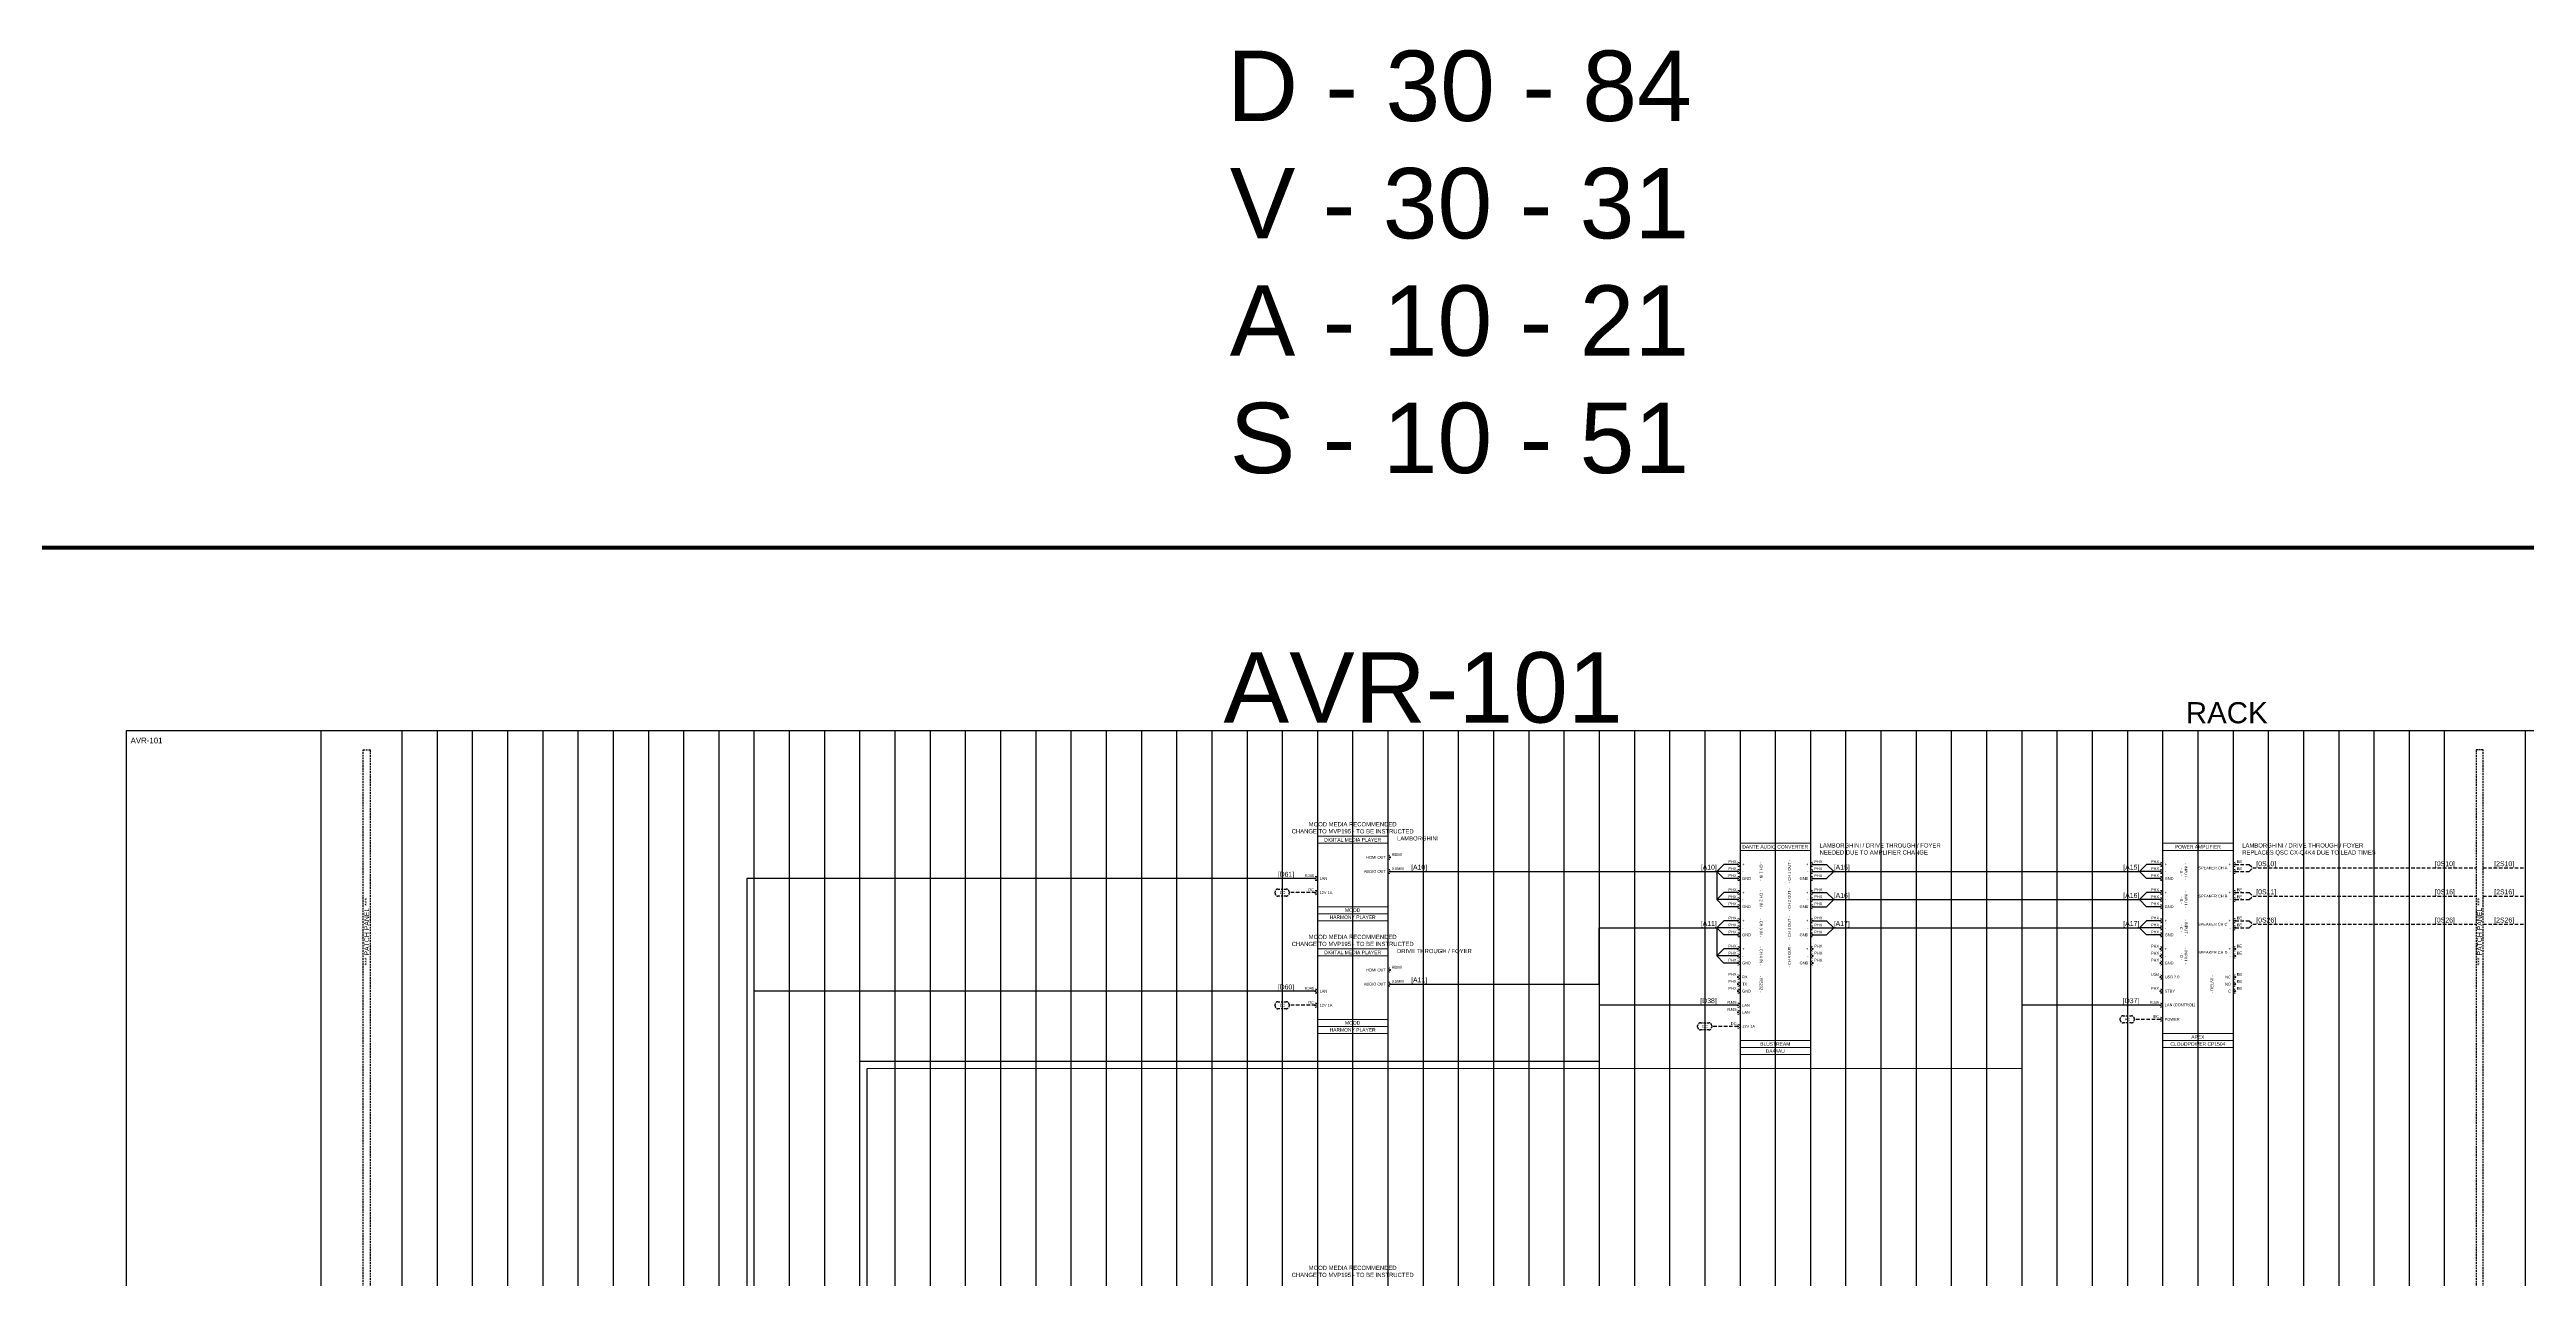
# Model space of a CAD drawing. Header units: millimetres. Extents: x -71336 to -35435, y -26189 to 22712.
# Drawn here: x -47200 to -45441, y -20230 to -19357 of the extents above; entities that cross this region are included whole.
import ezdxf
from ezdxf.enums import TextEntityAlignment as Align
from ezdxf.lldxf.tags import DXFTag

# ---------------------------------------------------------------- set-up
doc = ezdxf.new("R2010")
doc.units = ezdxf.units.MM
doc.linetypes.add('DASHED', pattern=[0.75, 0.5, -0.25])
doc.linetypes.add('DASHED2', pattern=[0.375, 0.25, -0.125])
for name, color, linetype in [('SC - 2 Core Speaker', 211, 'DASHED'), ('SC - 3 Core Flex', 7, 'DASHED'), ('SC - Cat - Green - Data', 84, 'Continuous'), ('SC - Cat - Green - Data - DANTE', 84, 'DANTE'), ('SC - Cat - Green - Data - DS', 84, 'DS'), ('SC - Starquad', 4, 'Continuous'), ('SC - Text', 7, 'Continuous'), ('Text', 7, 'Continuous')]:
    doc.layers.add(name, color=color, linetype=linetype)
doc.layers.add('SC - Equipment', color=7, linetype='Continuous', lineweight=13)
doc.layers.add('SC - Titlesheet - Model', color=250, linetype='Continuous', plot=False)
doc.layers.add('SC - Xlines', color=252, linetype='Continuous', plot=False)
doc.styles.add('ARIAL', font='arial.ttf')
doc.styles.get("Standard").update_dxf_attribs({"font": 'arial.ttf', "height": 35})
tags = doc.linetypes.add('DANTE', pattern='A,3.745209,-0.071128,["DANTE",ARIAL,S=0.5,R=0,X=0,Y=-0.25],-2.454793,3.728871', length=10.000001).pattern_tags.tags
tags[6] = DXFTag(74, 10)
tags = doc.linetypes.add('DS', pattern='A,1.939444,-0.075392,["DS",ARIAL,S=0.5,R=0,X=0,Y=-0.25],-1.06308,1.922084', length=5).pattern_tags.tags
tags[6] = DXFTag(74, 10)

# ---------------------------------------------------------------- blocks, each defined once
blk = doc.blocks.new('BLUSTREAM DA44AU - SCHEMATIC')
at = {"layer": 'SC - Equipment'}
for p, q in [((-25, 0), (25, 0)), ((-25, -150), (-25, 0)), ((25, 0), (25, -150)), ((25, -5), (-25, -5)), ((25, -140), (-25, -140)), ((25, -140), (-25, -140)), ((25, -145), (-25, -145)), ((25, -145), (-25, -145)), ((25, -145), (-25, -145)), ((25, -150), (-25, -150))]:
    blk.add_line(p, q, dxfattribs=at)
at = {"layer": 'SC - Equipment', "const_width": 0.7}
for points in [[(-26.1, -15, 1), (-26.9, -15, 1)], [(26.1, -15, -1), (26.9, -15, -1)], [(-26.1, -20, 1), (-26.9, -20, 1)], [(-26.1, -25, 1), (-26.9, -25, 1)], [(-26.1, -35, 1), (-26.9, -35, 1)], [(26.1, -20, -1), (26.9, -20, -1)], [(26.1, -25, -1), (26.9, -25, -1)], [(26.1, -35, -1), (26.9, -35, -1)], [(-26.1, -40, 1), (-26.9, -40, 1)], [(-26.1, -45, 1), (-26.9, -45, 1)], [(26.1, -40, -1), (26.9, -40, -1)], [(26.1, -45, -1), (26.9, -45, -1)], [(-26.1, -55, 1), (-26.9, -55, 1)], [(-26.1, -60, 1), (-26.9, -60, 1)], [(-26.1, -65, 1), (-26.9, -65, 1)], [(26.1, -55, -1), (26.9, -55, -1)], [(26.1, -60, -1), (26.9, -60, -1)], [(26.1, -65, -1), (26.9, -65, -1)], [(-26.1, -75, 1), (-26.9, -75, 1)], [(-26.1, -80, 1), (-26.9, -80, 1)], [(-26.1, -85, 1), (-26.9, -85, 1)], [(26.1, -75, -1), (26.9, -75, -1)], [(26.1, -80, -1), (26.9, -80, -1)], [(26.1, -85, -1), (26.9, -85, -1)], [(-26.1, -95, 1), (-26.9, -95, 1)], [(-26.1, -100, 1), (-26.9, -100, 1)], [(-26.1, -105, 1), (-26.9, -105, 1)], [(-26.1, -115, 1), (-26.9, -115, 1)], [(-26.1, -120, 1), (-26.9, -120, 1)], [(-26.1, -130, 1), (-26.9, -130, 1)]]:
    blk.add_lwpolyline(points, format="xyb", close=True, dxfattribs=at)
at = {"layer": 'SC - Equipment'}
for centre, start, end in [((-26.5, -15), 270, 90), ((26.5, -15), 90, 270), ((-26.5, -20), 270, 90), ((-26.5, -25), 270, 90), ((-26.5, -35), 270, 90), ((26.5, -20), 90, 270), ((26.5, -25), 90, 270), ((26.5, -35), 90, 270), ((-26.5, -40), 270, 90), ((-26.5, -45), 270, 90), ((26.5, -40), 90, 270), ((26.5, -45), 90, 270), ((-26.5, -55), 270, 90), ((-26.5, -60), 270, 90), ((-26.5, -65), 270, 90), ((26.5, -55), 90, 270), ((26.5, -60), 90, 270), ((26.5, -65), 90, 270), ((-26.5, -75), 270, 90), ((-26.5, -80), 270, 90), ((-26.5, -85), 270, 90), ((26.5, -75), 90, 270), ((26.5, -80), 90, 270), ((26.5, -85), 90, 270), ((-26.5, -95), 270, 90), ((-26.5, -100), 270, 90), ((-26.5, -105), 270, 90), ((-26.5, -115), 270, 90), ((-26.5, -120), 270, 90), ((-26.5, -130), 270, 90)]:
    blk.add_arc(centre, 1.5, start, end, dxfattribs=at)
at = {"ltscale": 5}
for tag, p in [('DESCRIPTION', (0, -2.5)), ('MODEL', (0, -147.5)), ('MAKE', (0, -142.5))]:
    blk.add_attdef(tag, text='', height=2.5, dxfattribs=at).set_placement(p, align=Align.MIDDLE_CENTER)
at = {"ltscale": 5, "flags": 1}
for tag, p in [('ROOM_TYPE', (45, -5)), ('LOCATION', (45, -10)), ('RACK_EQUIPMENT_(Y/N)', (45, -15)), ('IP_(Y/N)', (45, -30)), ('POE(WATT)', (45, -35)), ('AMP(@240V)', (45, -40)), ('WATT', (45, -45)), ('WEIGHT(KG)', (45, -55)), ('BTU/H', (45, -50)), ('TRANSFORMER_TAPS', (45, -60))]:
    blk.add_attdef(tag, p, '', height=2.5, dxfattribs=at)
blk.add_attdef('BRACKET', text='', height=2.5, dxfattribs=at).set_placement((0, -137.5), align=Align.MIDDLE_CENTER)
at = {"layer": 'SC - Equipment', "ltscale": 5, "char_height": 2}
for s, insert, width, attachment_point in [('PHX', (-27.5, -13), 5.774, 6), ('PHX', (-27.5, -18), 5.774, 6), ('+', (-23.5, -15), 23.5, 4), ('+', (23.5, -15), 23.5, 6), ('PHX', (27.7, -13), 7.175, 4), ('PHX', (27.7, -18), 7.175, 4), ('PHX', (-27.5, -23), 5.774, 6), ('PHX', (-27.5, -33), 5.774, 6), ('-', (-23.5, -20), 23.5, 4), ('GND', (-23.5, -25), 23.5, 4), ('+', (-23.5, -35), 23.5, 4), ('GND', (23.5, -25), 23.5, 6), ('+', (23.5, -35), 23.5, 6), ('-', (23.5, -20), 23.5, 6), ('PHX', (27.7, -23), 7.175, 4), ('PHX', (27.7, -33), 7.175, 4), ('PHX', (-27.5, -38), 5.774, 6), ('PHX', (-27.5, -43), 5.774, 6), ('PHX', (-27.5, -53), 5.774, 6), ('-', (-23.5, -40), 23.5, 4), ('GND', (-23.5, -45), 23.5, 4), ('GND', (23.5, -45), 23.5, 6), ('-', (23.5, -40), 23.5, 6), ('PHX', (27.7, -38), 7.175, 4), ('PHX', (27.7, -43), 7.175, 4), ('PHX', (27.7, -53), 7.175, 4), ('PHX', (-27.5, -58), 5.774, 6), ('PHX', (-27.5, -63), 5.774, 6), ('+', (-23.5, -55), 23.5, 4), ('-', (-23.5, -60), 23.5, 4), ('GND', (-23.5, -65), 23.5, 4), ('GND', (23.5, -65), 23.5, 6), ('+', (23.5, -55), 23.5, 6), ('-', (23.5, -60), 23.5, 6), ('PHX', (27.7, -58), 7.175, 4), ('PHX', (27.7, -63), 7.175, 4), ('PHX', (-27.5, -73), 5.774, 6), ('PHX', (-27.5, -78), 5.774, 6), ('PHX', (-27.5, -83), 5.774, 6), ('+', (-23.5, -75), 23.5, 4), ('-', (-23.5, -80), 23.5, 4), ('GND', (-23.5, -85), 23.5, 4), ('GND', (23.5, -85), 23.5, 6), ('+', (23.5, -75), 23.5, 6), ('-', (23.5, -80), 23.5, 6), ('PHX', (27.7, -73), 7.175, 4), ('PHX', (27.7, -78), 7.175, 4), ('PHX', (27.7, -83), 7.175, 4), ('PHX', (-27.5, -93), 5.774, 6), ('PHX', (-27.5, -98), 5.774, 6), ('PHX', (-27.5, -103), 5.774, 6), ('TX', (-23.5, -100), 23.5, 4), ('GND', (-23.5, -105), 23.5, 4), ('RX', (-23.5, -95), 23.5, 4), ('RJ45', (-27.5, -113), 5.774, 6), ('RJ45', (-27.5, -118), 5.774, 6), ('LAN', (-23.5, -115), 47.622, 4), ('LAN', (-23.5, -120), 47.622, 4), ('DC', (-27.5, -128), 5.774, 6), ('12V 1A', (-23.5, -130), 23.5, 4)]:
    blk.add_mtext(s, dxfattribs=dict(at, insert=insert, width=width, attachment_point=attachment_point))
at = {"layer": 'SC - Equipment', "ltscale": 5, "char_height": 2, "attachment_point": 5}
for s, insert, width, rotation in [('- CH 1 IN -', (-10, -20), 15.911, 270), ('- CH 1 OUT -', (10, -20), 24.863, 90), ('- CH 2 IN -', (-10, -40), 15.911, 270), ('- CH 2 OUT -', (10, -40), 24.863, 90), ('- CH 3 OUT -', (10, -60), 24.863, 90), ('- CH 3 IN -', (-10, -60), 15.911, 270), ('- CH 4 IN -', (-10, -80), 15.911, 270), ('- CH 4 OUT -', (10, -80), 24.863, 90), ('- RS232 -', (-10, -100), 15.911, 270)]:
    blk.add_mtext(s, dxfattribs=dict(at, insert=insert, width=width, rotation=rotation))
blk = doc.blocks.new('APEX CLOUDPOWER CP1504 - SCHEMATIC')
at = {"layer": 'SC - Equipment'}
for p, q in [((-25, 0), (25, 0)), ((-25, -145), (-25, 0)), ((25, 0), (25, -145)), ((25, -5), (-25, -5)), ((25, -135), (-25, -135)), ((25, -135), (-25, -135)), ((25, -140), (-25, -140)), ((25, -140), (-25, -140)), ((25, -140), (-25, -140)), ((25, -145), (-25, -145))]:
    blk.add_line(p, q, dxfattribs=at)
at = {"layer": 'SC - Equipment', "const_width": 0.7}
for points in [[(-26.1, -15, 1), (-26.9, -15, 1)], [(26.1, -15, -1), (26.9, -15, -1)], [(-26.1, -20, 1), (-26.9, -20, 1)], [(-26.1, -25, 1), (-26.9, -25, 1)], [(-26.1, -35, 1), (-26.9, -35, 1)], [(26.1, -20, -1), (26.9, -20, -1)], [(26.1, -35, -1), (26.9, -35, -1)], [(-26.1, -40, 1), (-26.9, -40, 1)], [(-26.1, -45, 1), (-26.9, -45, 1)], [(26.1, -40, -1), (26.9, -40, -1)], [(-26.1, -55, 1), (-26.9, -55, 1)], [(-26.1, -60, 1), (-26.9, -60, 1)], [(-26.1, -65, 1), (-26.9, -65, 1)], [(26.1, -55, -1), (26.9, -55, -1)], [(26.1, -60, -1), (26.9, -60, -1)], [(-26.1, -75, 1), (-26.9, -75, 1)], [(-26.1, -80, 1), (-26.9, -80, 1)], [(-26.1, -85, 1), (-26.9, -85, 1)], [(26.1, -75, -1), (26.9, -75, -1)], [(26.1, -80, -1), (26.9, -80, -1)], [(-26.1, -95, 1), (-26.9, -95, 1)], [(-26.1, -105, 1), (-26.9, -105, 1)], [(26.1, -95, -1), (26.9, -95, -1)], [(26.1, -100, -1), (26.9, -100, -1)], [(26.1, -105, -1), (26.9, -105, -1)], [(-26.1, -115, 1), (-26.9, -115, 1)], [(-26.1, -125, 1), (-26.9, -125, 1)]]:
    blk.add_lwpolyline(points, format="xyb", close=True, dxfattribs=at)
at = {"layer": 'SC - Equipment'}
for centre, start, end in [((-26.5, -15), 270, 90), ((26.5, -15), 90, 270), ((-26.5, -20), 270, 90), ((-26.5, -25), 270, 90), ((-26.5, -35), 270, 90), ((26.5, -20), 90, 270), ((26.5, -35), 90, 270), ((-26.5, -40), 270, 90), ((-26.5, -45), 270, 90), ((26.5, -40), 90, 270), ((-26.5, -55), 270, 90), ((-26.5, -60), 270, 90), ((-26.5, -65), 270, 90), ((26.5, -55), 90, 270), ((26.5, -60), 90, 270), ((-26.5, -75), 270, 90), ((-26.5, -80), 270, 90), ((-26.5, -85), 270, 90), ((26.5, -75), 90, 270), ((26.5, -80), 90, 270), ((-26.5, -95), 270, 90), ((-26.5, -105), 270, 90), ((26.5, -95), 90, 270), ((26.5, -100), 90, 270), ((26.5, -105), 90, 270), ((-26.5, -115), 270, 90), ((-26.5, -125), 270, 90)]:
    blk.add_arc(centre, 1.5, start, end, dxfattribs=at)
at = {"ltscale": 5}
for tag, p in [('DESCRIPTION', (0, -2.5)), ('MAKE', (0, -137.5)), ('MODEL', (0, -142.5))]:
    blk.add_attdef(tag, text='', height=2.5, dxfattribs=at).set_placement(p, align=Align.MIDDLE_CENTER)
at = {"ltscale": 5, "flags": 1}
for tag, p in [('ROOM_TYPE', (45, -5)), ('LOCATION', (45, -10)), ('RACK_EQUIPMENT_(Y/N)', (45, -15)), ('IP_(Y/N)', (45, -30)), ('POE(WATT)', (45, -35)), ('AMP(@240V)', (45, -40)), ('WATT', (45, -45)), ('WEIGHT(KG)', (45, -55)), ('BTU/H', (45, -50)), ('TRANSFORMER_TAPS', (45, -60))]:
    blk.add_attdef(tag, p, '', height=2.5, dxfattribs=at)
blk.add_attdef('BRACKET', text='', height=2.5, dxfattribs=at).set_placement((0, -132.5), align=Align.MIDDLE_CENTER)
at = {"layer": 'SC - Equipment', "ltscale": 5, "char_height": 2}
for s, insert, width, attachment_point in [('PHX', (-27.5, -13), 5.774, 6), ('PHX', (-27.5, -18), 5.774, 6), ('+', (-23.5, -15), 23.5, 4), ('SPEAKER CH A', (21, -17.5), 23.5, 6), ('+', (23.5, -15), 23.5, 6), ('BE', (27.7, -13), 3.746, 4), ('BE', (27.7, -18), 3.746, 4), ('PHX', (-27.5, -23), 5.774, 6), ('PHX', (-27.5, -33), 5.774, 6), ('-', (-23.5, -20), 23.5, 4), ('GND', (-23.5, -25), 23.5, 4), ('+', (-23.5, -35), 23.5, 4), ('+', (23.5, -35), 23.5, 6), ('-', (23.5, -20), 23.5, 6), ('BE', (27.7, -33), 3.746, 4), ('PHX', (-27.5, -38), 5.774, 6), ('PHX', (-27.5, -43), 5.774, 6), ('PHX', (-27.5, -53), 5.774, 6), ('-', (-23.5, -40), 23.5, 4), ('GND', (-23.5, -45), 23.5, 4), ('SPEAKER CH B', (21, -37.5), 23.5, 6), ('-', (23.5, -40), 23.5, 6), ('BE', (27.7, -38), 3.746, 4), ('BE', (27.7, -53), 3.746, 4), ('PHX', (-27.5, -58), 5.774, 6), ('PHX', (-27.5, -63), 5.774, 6), ('+', (-23.5, -55), 23.5, 4), ('-', (-23.5, -60), 23.5, 4), ('GND', (-23.5, -65), 23.5, 4), ('SPEAKER CH C', (21, -57.5), 23.5, 6), ('+', (23.5, -55), 23.5, 6), ('-', (23.5, -60), 23.5, 6), ('BE', (27.7, -58), 3.746, 4), ('PHX', (-27.5, -73), 5.774, 6), ('PHX', (-27.5, -78), 5.774, 6), ('PHX', (-27.5, -83), 5.774, 6), ('+', (-23.5, -75), 23.5, 4), ('-', (-23.5, -80), 23.5, 4), ('GND', (-23.5, -85), 23.5, 4), ('SPEAKER CH D', (21, -77.5), 23.5, 6), ('+', (23.5, -75), 23.5, 6), ('-', (23.5, -80), 23.5, 6), ('BE', (27.7, -73), 3.746, 4), ('BE', (27.7, -78), 3.746, 4), ('USB', (-27.5, -93), 5.774, 6), ('PHX', (-27.5, -103), 5.774, 6), ('STBY', (-23.5, -105), 23.5, 4), ('USB 2.0', (-23.5, -95), 23.5, 4), ('NO', (23.5, -100), 23.5, 6), ('NC', (23.5, -95), 23.5, 6), ('C', (23.5, -105), 23.5, 6), ('BE', (27.7, -93), 3.746, 4), ('BE', (27.7, -98), 3.746, 4), ('BE', (27.7, -103), 3.746, 4), ('RJ45', (-27.5, -113), 5.774, 6), ('IEC', (-27.5, -123), 5.774, 6), ('LAN (CONTROL)', (-23.5, -115), 23.5, 4), ('POWER', (-23.5, -125), 23.5, 4)]:
    blk.add_mtext(s, dxfattribs=dict(at, insert=insert, width=width, attachment_point=attachment_point))
at = {"layer": 'SC - Equipment', "ltscale": 5, "char_height": 2, "width": 24.882, "attachment_point": 5}
for s, insert, rotation in [('- INPUT -\\P - A -', (-10, -20), 270), ('- INPUT -\\P - B -', (-10, -40), 270), ('- INPUT -\\P - C -', (-10, -60), 270), ('- INPUT -\\P - D -', (-10, -80), 270), ('- RELAY -', (10, -100), 90)]:
    blk.add_mtext(s, dxfattribs=dict(at, insert=insert, rotation=rotation))
blk = doc.blocks.new('*U189')
at = {"layer": 'SC - Titlesheet - Model', "color": 6, "ltscale": 5, "const_width": 1}
blk.add_lwpolyline([(-365.5, -287), (365.5, -287), (365.5, 287), (-365.5, 287)], close=True, dxfattribs=at)
at = {"layer": 'SC - Titlesheet - Model', "color": 5, "lineweight": 30, "ltscale": 5, "flags": 104}
blk.add_attdef('ADDITIONS', text='', height=5, dxfattribs=at).set_placement((-365.5, -312), align=Align.TOP_LEFT)
blk.add_attdef('CHANGES', text='', height=5, dxfattribs=at).set_placement((0, -312), align=Align.TOP_CENTER)
blk.add_attdef('OMISSIONS', text='', height=5, dxfattribs=at).set_placement((365.5, -312), align=Align.TOP_RIGHT)
blk = doc.blocks.new('MOOD MEDIA AUDIO PLAYER - SCHEMATIC')
at = {"layer": 'SC - Equipment'}
for p, q in [((-25, 0), (25, 0)), ((-25, -60), (-25, 0)), ((25, 0), (25, -60)), ((25, -5), (-25, -5)), ((25, -50), (-25, -50)), ((25, -50), (-25, -50)), ((25, -55), (-25, -55)), ((25, -55), (-25, -55)), ((25, -55), (-25, -55)), ((25, -60), (-25, -60))]:
    blk.add_line(p, q, dxfattribs=at)
at = {"layer": 'SC - Equipment', "const_width": 0.7}
for points in [[(26.1, -15, -1), (26.9, -15, -1)], [(-26.1, -30, 1), (-26.9, -30, 1)], [(26.1, -25, -1), (26.9, -25, -1)], [(-26.1, -40, 1), (-26.9, -40, 1)]]:
    blk.add_lwpolyline(points, format="xyb", close=True, dxfattribs=at)
at = {"layer": 'SC - Equipment'}
for centre, start, end in [((26.5, -15), 90, 270), ((-26.5, -30), 270, 90), ((26.5, -25), 90, 270), ((-26.5, -40), 270, 90)]:
    blk.add_arc(centre, 1.5, start, end, dxfattribs=at)
at = {"ltscale": 5}
for tag, p in [('DESCRIPTION', (0, -2.5)), ('MAKE', (0, -52.5)), ('MODEL', (0, -57.5))]:
    blk.add_attdef(tag, text='', height=2.5, dxfattribs=at).set_placement(p, align=Align.MIDDLE_CENTER)
at = {"ltscale": 5, "flags": 1}
for tag, p in [('ROOM_TYPE', (45, -5)), ('LOCATION', (45, -10)), ('RACK_EQUIPMENT_(Y/N)', (45, -15)), ('IP_(Y/N)', (45, -30)), ('POE(WATT)', (45, -35)), ('AMP(@240V)', (45, -40)), ('WATT', (45, -45)), ('WEIGHT(KG)', (45, -55)), ('BTU/H', (45, -50)), ('TRANSFORMER_TAPS', (45, -60))]:
    blk.add_attdef(tag, p, '', height=2.5, dxfattribs=at)
blk.add_attdef('BRACKET', text='', height=2.5, dxfattribs=at).set_placement((0, -47.5), align=Align.MIDDLE_CENTER)
at = {"layer": 'SC - Equipment', "ltscale": 5, "char_height": 2}
for s, insert, width, attachment_point in [('HDMI OUT', (23.5, -15), 23.5, 6), ('HDMI', (27.7, -13), 7.175, 4), ('RJ45', (-27.5, -28), 5.774, 6), ('LAN', (-23.5, -30), 23.5, 4), ('AUDIO OUT', (23.5, -25), 23.5, 6), ('3.5MM', (27.7, -23), 7.175, 4), ('DC', (-27.5, -38), 5.774, 6), ('12V 1A', (-23.5, -40), 23.5, 4)]:
    blk.add_mtext(s, dxfattribs=dict(at, insert=insert, width=width, attachment_point=attachment_point))

msp = doc.modelspace()

# ---------------------------------------------------------------- linework, layer by layer
at = {"linetype": 'DASHED2', "ltscale": 5}
for points in [[(-46977.113, -21248.551), (-46977.113, -19854.507), (-46972.113, -19854.507), (-46972.113, -21248.551), (-46977.113, -21248.551)], [(-45472.113, -21248.551), (-45472.113, -19854.507), (-45477.113, -19854.507), (-45477.113, -21248.551), (-45472.113, -21248.551)]]:
    msp.add_lwpolyline(points, dxfattribs=at)
at = {"layer": 'SC - 2 Core Speaker', "color": 1, "ltscale": 5}
for points in [[(-45648.11, -19935.819), (-45638.11, -19935.819), (-45635.61, -19938.319)], [(-45648.11, -19955.819), (-45638.11, -19955.819), (-45635.61, -19958.319)], [(-45648.11, -19975.819), (-45638.11, -19975.819), (-45635.61, -19978.319)]]:
    msp.add_lwpolyline(points, dxfattribs=at)
at = {"layer": 'SC - 2 Core Speaker', "color": 7, "ltscale": 5}
for points in [[(-45648.11, -19940.819), (-45638.11, -19940.819), (-45635.61, -19938.319)], [(-45648.11, -19960.819), (-45638.11, -19960.819), (-45635.61, -19958.319)], [(-45648.11, -19980.819), (-45638.11, -19980.819), (-45635.61, -19978.319)]]:
    msp.add_lwpolyline(points, dxfattribs=at)
at = {"layer": 'SC - 2 Core Speaker', "ltscale": 5}
for points in [[(-45635.61, -19938.319), (-45477.113, -19938.318)], [(-45472.113, -19938.318), (-45442.113, -19938.318)], [(-45635.613, -19958.319), (-45477.113, -19958.319)], [(-45635.61, -19958.319), (-45477.113, -19958.319)], [(-45472.113, -19958.319), (-45442.113, -19958.319)], [(-45472.113, -19958.319), (-45442.116, -19958.319)], [(-45635.613, -19978.319), (-45477.113, -19978.319)], [(-45472.113, -19978.319), (-45442.116, -19978.319)]]:
    msp.add_lwpolyline(points, dxfattribs=at)
at = {"layer": 'SC - 3 Core Flex', "ltscale": 3}
for points in [[(-46327.711, -19953.319), (-46321.711, -19953.319, -0.41421356), (-46319.711, -19955.319), (-46319.711, -19956.319, -0.41421356), (-46321.711, -19958.319), (-46327.711, -19958.319, -0.41421356), (-46329.711, -19956.319), (-46329.711, -19955.319, -0.41421356)], [(-46327.711, -20033.319), (-46321.711, -20033.319, -0.41421356), (-46319.711, -20035.319), (-46319.711, -20036.319, -0.41421356), (-46321.711, -20038.319), (-46327.711, -20038.319, -0.41421356), (-46329.711, -20036.319), (-46329.711, -20035.319, -0.41421356)], [(-45727.708, -20043.319), (-45721.708, -20043.319, -0.41421356), (-45719.708, -20045.319), (-45719.708, -20046.319, -0.41421356), (-45721.708, -20048.319), (-45727.708, -20048.319, -0.41421356), (-45729.708, -20046.319), (-45729.708, -20045.319, -0.41421356)], [(-46027.708, -20048.319), (-46021.708, -20048.319, -0.41421356), (-46019.708, -20050.319), (-46019.708, -20051.319, -0.41421356), (-46021.708, -20053.319), (-46027.708, -20053.319, -0.41421356), (-46029.708, -20051.319), (-46029.708, -20050.319, -0.41421356)]]:
    msp.add_lwpolyline(points, format="xyb", close=True, dxfattribs=at)
at = {"layer": 'SC - 3 Core Flex', "ltscale": 5}
for points in [[(-46301.113, -19955.819), (-46319.711, -19955.819)], [(-46301.114, -20035.819), (-46319.711, -20035.819)], [(-45701.11, -20045.819), (-45719.708, -20045.819)], [(-46001.11, -20050.819), (-46019.708, -20050.819)]]:
    msp.add_lwpolyline(points, dxfattribs=at)
at = {"layer": 'SC - Cat - Green - Data', "ltscale": 5}
msp.add_lwpolyline([(-45701.11, -20035.819), (-45799.613, -20035.819), (-45799.614, -20080.819), (-46619.613, -20080.916), (-46619.613, -20860.085), (-46151.113, -20860.085)], dxfattribs=at)
at = {"layer": 'SC - Cat - Green - Data - DANTE', "ltscale": 5}
msp.add_lwpolyline([(-46001.11, -20035.819), (-46099.614, -20035.819), (-46099.614, -20075.819), (-46624.613, -20075.818), (-46624.613, -20865.085), (-46151.113, -20865.085)], dxfattribs=at)
at = {"layer": 'SC - Cat - Green - Data - DS', "ltscale": 5}
for points in [[(-46301.113, -19945.819), (-46704.613, -19945.818), (-46704.613, -21115.085), (-46151.113, -21115.085)], [(-46301.113, -20025.808), (-46699.613, -20025.808), (-46699.613, -21110.085), (-46151.113, -21110.085)]]:
    msp.add_lwpolyline(points, dxfattribs=at)
at = {"layer": 'SC - Starquad', "color": 1, "ltscale": 5}
for points in [[(-46001.11, -19935.819), (-46011.11, -19935.819), (-46016.11, -19940.819)], [(-45948.11, -19935.819), (-45938.11, -19935.819), (-45933.11, -19940.819)], [(-45701.11, -19935.819), (-45711.11, -19935.819), (-45716.11, -19940.819)], [(-45948.11, -19955.819), (-45938.11, -19955.819), (-45933.11, -19960.819)], [(-45701.11, -19955.819), (-45711.11, -19955.819), (-45716.11, -19960.819)], [(-46001.11, -19975.819), (-46011.11, -19975.819), (-46016.11, -19980.819)], [(-45948.11, -19975.819), (-45938.11, -19975.819), (-45933.11, -19980.819)], [(-45701.11, -19975.819), (-45711.11, -19975.819), (-45716.11, -19980.819)]]:
    msp.add_lwpolyline(points, dxfattribs=at)
at = {"layer": 'SC - Starquad', "ltscale": 5}
for points in [[(-46248.113, -19940.819), (-46016.11, -19940.819), (-46016.11, -19960.819)], [(-45933.11, -19940.819), (-45716.11, -19940.819)], [(-45933.11, -19960.819), (-45716.11, -19960.819)], [(-46248.114, -20020.819), (-46099.614, -20020.819), (-46099.614, -19980.819), (-46016.11, -19980.819), (-46016.11, -20000.819)], [(-45933.11, -19980.819), (-45716.11, -19980.819)]]:
    msp.add_lwpolyline(points, dxfattribs=at)
at = {"layer": 'SC - Starquad', "color": 250, "ltscale": 5}
for points in [[(-46001.11, -19940.819), (-46016.11, -19940.819)], [(-46001.11, -19945.819), (-46011.11, -19945.819), (-46016.11, -19940.819)], [(-45948.11, -19945.819), (-45938.11, -19945.819), (-45933.11, -19940.819)], [(-45701.11, -19945.819), (-45711.11, -19945.819), (-45716.11, -19940.819)], [(-46001.11, -19965.819), (-46011.11, -19965.819), (-46016.11, -19960.819)], [(-46001.11, -19960.819), (-46016.11, -19960.819)], [(-45948.11, -19965.819), (-45938.11, -19965.819), (-45933.11, -19960.819)], [(-45701.11, -19965.819), (-45711.11, -19965.819), (-45716.11, -19960.819)], [(-46001.11, -19980.819), (-46016.11, -19980.819)], [(-46001.11, -19985.819), (-46011.11, -19985.819), (-46016.11, -19980.819)], [(-45948.11, -19985.819), (-45938.11, -19985.819), (-45933.11, -19980.819)], [(-45701.11, -19985.819), (-45711.11, -19985.819), (-45716.11, -19980.819)], [(-46001.11, -20005.819), (-46011.11, -20005.819), (-46016.11, -20000.819)], [(-46001.11, -20000.819), (-46016.11, -20000.819)]]:
    msp.add_lwpolyline(points, dxfattribs=at)
at = {"layer": 'SC - Starquad', "color": 7, "ltscale": 5}
for points in [[(-46001.11, -19955.819), (-46011.11, -19955.819), (-46016.11, -19960.819)], [(-45948.11, -19940.819), (-45933.11, -19940.819)], [(-45701.11, -19940.819), (-45716.11, -19940.819)], [(-45948.11, -19960.819), (-45933.11, -19960.819)], [(-45701.11, -19960.819), (-45716.11, -19960.819)], [(-45948.11, -19980.819), (-45933.11, -19980.819)], [(-45701.11, -19980.819), (-45716.11, -19980.819)], [(-46001.11, -19995.819), (-46011.11, -19995.819), (-46016.11, -20000.819)]]:
    msp.add_lwpolyline(points, dxfattribs=at)
at = {"layer": 'SC - Xlines', "ltscale": 5, "transparency": 33554687}
msp.add_lwpolyline([(-47145.154, -19840.818), (-45304.072, -19840.818), (-45304.072, -21262.24), (-47145.154, -21262.24)], close=True, dxfattribs=at)
at = {"layer": 'SC - Xlines', "ltscale": 5}
for points in [[(-47007.113, -19840.818), (-47007.113, -21262.24)], [(-46924.613, -19840.818), (-46924.613, -21262.24)], [(-46874.613, -19840.818), (-46874.613, -21262.24)], [(-46824.613, -19840.818), (-46824.613, -21262.24)], [(-46774.613, -19840.818), (-46774.613, -21262.24)], [(-46724.613, -19840.818), (-46724.613, -21262.24)], [(-46674.613, -19840.818), (-46674.613, -21262.24)], [(-46624.613, -19840.818), (-46624.613, -21262.24)], [(-46574.613, -19840.818), (-46574.613, -21262.24)], [(-46524.613, -19840.818), (-46524.613, -21262.24)], [(-46474.613, -19840.818), (-46474.613, -21262.24)], [(-46424.613, -19840.818), (-46424.613, -21262.24)], [(-46374.613, -19840.818), (-46374.613, -21262.24)], [(-46324.613, -19840.818), (-46324.613, -21262.24)], [(-46274.613, -19840.818), (-46274.613, -21262.24)], [(-46224.613, -19840.818), (-46224.613, -21262.24)], [(-46174.613, -19840.818), (-46174.613, -21262.24)], [(-46124.613, -19840.818), (-46124.613, -21262.24)], [(-46074.613, -19840.818), (-46074.613, -21262.24)], [(-46024.613, -19840.818), (-46024.613, -21262.24)], [(-45974.613, -19840.818), (-45974.613, -21262.24)], [(-45924.613, -19840.818), (-45924.613, -21262.24)], [(-45874.613, -19840.818), (-45874.613, -21262.24)], [(-45824.613, -19840.818), (-45824.613, -21262.24)], [(-45774.613, -19840.818), (-45774.613, -21262.24)], [(-45724.613, -19840.818), (-45724.613, -21262.24)], [(-45674.613, -19840.818), (-45674.613, -21262.24)], [(-45624.613, -19840.818), (-45624.613, -21262.24)], [(-45574.613, -19840.818), (-45574.613, -21262.24)], [(-45524.613, -19840.818), (-45524.613, -21262.24)], [(-45442.113, -19840.818), (-45442.113, -21262.24)]]:
    msp.add_lwpolyline(points, dxfattribs=at)
at = {"layer": 'SC - Xlines', "color": 250, "ltscale": 5}
for points in [[(-46949.614, -19840.818), (-46949.614, -21262.24)], [(-46899.614, -19840.818), (-46899.614, -21262.24)], [(-46849.614, -19840.818), (-46849.614, -21262.24)], [(-46799.614, -19840.818), (-46799.614, -21262.24)], [(-46749.614, -19840.818), (-46749.614, -21262.24)], [(-46699.614, -19840.818), (-46699.614, -21262.24)], [(-46649.614, -19840.818), (-46649.614, -21262.24)], [(-46599.614, -19840.818), (-46599.614, -21262.24)], [(-46549.614, -19840.818), (-46549.614, -21262.24)], [(-46499.614, -19840.818), (-46499.614, -21262.24)], [(-46449.614, -19840.818), (-46449.614, -21262.24)], [(-46399.614, -19840.818), (-46399.614, -21262.24)], [(-46349.614, -19840.818), (-46349.614, -21262.24)], [(-46299.614, -19840.818), (-46299.614, -21262.24)], [(-46249.614, -19840.818), (-46249.614, -21262.24)], [(-46199.614, -19840.818), (-46199.614, -21262.24)], [(-46149.614, -19840.818), (-46149.614, -21262.24)], [(-46099.614, -19840.818), (-46099.614, -21262.24)], [(-46049.614, -19840.818), (-46049.614, -21262.24)], [(-45999.614, -19840.818), (-45999.614, -21262.24)], [(-45949.614, -19840.818), (-45949.614, -21262.24)], [(-45899.614, -19840.818), (-45899.614, -21262.24)], [(-45849.614, -19840.818), (-45849.614, -21262.24)], [(-45799.614, -19840.818), (-45799.614, -21262.24)], [(-45749.614, -19840.818), (-45749.614, -21262.24)], [(-45699.614, -19840.818), (-45699.614, -21262.24)], [(-45649.614, -19840.818), (-45649.614, -21262.24)], [(-45599.614, -19840.818), (-45599.614, -21262.24)], [(-45549.614, -19840.818), (-45549.614, -21262.24)], [(-45499.615, -19840.818), (-45499.615, -21262.24)]]:
    msp.add_lwpolyline(points, dxfattribs=at)

# ---------------------------------------------------------------- block references
at = {"xscale": 2.792177448794787, "yscale": 2.792177448794787, "zscale": 2.792177448794787}
msp.add_blockref('*U189', (-46224.613, -20512.175), dxfattribs=at)
at = {"ltscale": 5}
for name, p, values in [('MOOD MEDIA AUDIO PLAYER - SCHEMATIC', (-46274.613, -19915.819), {'DESCRIPTION': 'DIGITAL MEDIA PLAYER', 'MAKE': 'MOOD', 'MODEL': 'HARMONY PLAYER'}), ('BLUSTREAM DA44AU - SCHEMATIC', (-45974.61, -19920.819), {'DESCRIPTION': 'DANTE AUDIO CONVERTER', 'MAKE': 'BLUSTREAM', 'MODEL': 'DA44AU'}), ('APEX CLOUDPOWER CP1504 - SCHEMATIC', (-45674.61, -19920.819), {'DESCRIPTION': 'POWER AMPLIFIER', 'MAKE': 'APEX', 'MODEL': 'CLOUDPOWER CP1504'}), ('MOOD MEDIA AUDIO PLAYER - SCHEMATIC', (-46274.614, -19995.819), {'DESCRIPTION': 'DIGITAL MEDIA PLAYER', 'MAKE': 'MOOD', 'MODEL': 'HARMONY PLAYER'})]:
    msp.add_blockref(name, p, dxfattribs=at).add_auto_attribs(values)

# ---------------------------------------------------------------- texts
at = {"layer": 'SC - Text', "style": 'ARIAL'}
for s, insert, char_height, width, attachment_point in [('D - 30 - 84\\PV - 30 - 31\\PA - 10 - 21\\PS - 10 - 51', (-46198.834, -19658.703), 50, 520.09136, 8), ('AVR-101', (-46224.613, -19835.818), 50, 279.74079, 8), ('AVR-101', (-47142.166, -19845.818), 4, 97.49642, 1)]:
    msp.add_mtext(s, dxfattribs=dict(at, insert=insert, char_height=char_height, width=width, attachment_point=attachment_point))
at = {"layer": 'SC - Text', "insert": (-45654.072, -19835.818), "char_height": 15, "attachment_point": 8, "style": 'ARIAL'}
msp.add_mtext('\\A1;{\\fSansSerif|b0|i0|c2|p2;\\W1;RACK}', dxfattribs=at)
at = {"layer": 'SC - Text', "color": 6, "char_height": 3, "width": 134.02561, "attachment_point": 8}
for insert in [(-46274.613, -19913.819), (-46274.614, -19993.819), (-46274.613, -20228.819)]:
    msp.add_mtext('MOOD MEDIA RECOMMENDED \\PCHANGE TO MVP195 - TO BE INSTRUCTED', dxfattribs=dict(at, insert=insert))
at = {"layer": 'SC - Text'}
for s, insert, char_height, width, attachment_point in [('LAMBORGHINI', (-46243.113, -19915.819), 3, 134.02561, 1), ('LAMBORGHINI / DRIVE THROUGH / FOYER{\\C1;\\PNEEDED DUE TO AMPLIFIER CHANGE}', (-45943.11, -19920.819), 3, 134.02561, 1), ('LAMBORGHINI / DRIVE THROUGH / FOYER{\\C1;\\PREPLACES QSC CX-Q4K4 DUE TO LEAD TIMES}', (-45643.11, -19920.819), 3, 754.56356, 1), ('[A10]', (-46233.113, -19940.619), 3.5, 15.57197, 7), ('[A10]', (-46016.11, -19940.619), 3.5, 14.6761, 9), ('[A15]', (-45933.11, -19940.619), 3.5, 15.57197, 7), ('[A15]', (-45716.11, -19940.619), 3.5, 14.6761, 9), ('[0S10]', (-45633.11, -19938.119), 3.5, 15.57197, 7), ('[0S10]', (-45492.113, -19938.118), 3.5, 14.6761, 9), ('[2S10]', (-45457.113, -19938.118), 3.5, 15.57197, 8), ('[D61]', (-46316.113, -19945.619), 3.5, 14.6761, 9), ('[A16]', (-45933.11, -19960.619), 3.5, 15.57197, 7), ('[A16]', (-45716.11, -19960.619), 3.5, 14.6761, 9), ('[0S11]', (-45633.11, -19958.119), 3.5, 15.57197, 7), ('[0S16]', (-45492.113, -19958.119), 3.5, 14.6761, 9), ('[2S16]', (-45457.113, -19958.118), 3.5, 15.57197, 8), ('[0S26]', (-45633.11, -19978.119), 3.5, 15.57197, 7), ('[0S26]', (-45492.113, -19978.119), 3.5, 14.6761, 9), ('[2S26]', (-45457.113, -19978.118), 3.5, 15.57197, 8), ('[A11]', (-46016.11, -19980.619), 3.5, 14.6761, 9), ('[A17]', (-45933.11, -19980.619), 3.5, 15.57197, 7), ('[A17]', (-45716.111, -19980.619), 3.5, 14.6761, 9), ('DRIVE THROUGH / FOYER', (-46243.114, -19995.819), 3, 134.02561, 1), ('[D60]', (-46316.114, -20025.619), 3.5, 14.6761, 9), ('[A11]', (-46233.113, -20020.619), 3.5, 15.57197, 7), ('[D38]', (-46016.139, -20035.381), 3.5, 14.6761, 9), ('[D37]', (-45716.139, -20035.381), 3.5, 14.6761, 9)]:
    msp.add_mtext(s, dxfattribs=dict(at, insert=insert, char_height=char_height, width=width, attachment_point=attachment_point))
at = {"layer": 'SC - Text', "ltscale": 5, "char_height": 3.5, "width": 136.51602, "rotation": 90, "style": 'ARIAL'}
for insert, attachment_point in [((-46976.345, -20007.615), 1), ((-45472.881, -20007.615), 7)]:
    msp.add_mtext('*** PATCH PANEL ***', dxfattribs=dict(at, insert=insert, attachment_point=attachment_point))
at = {"layer": 'Text', "char_height": 2, "width": 143.97126, "attachment_point": 5}
for s, insert in [('DC', (-46324.511, -19955.819)), ('DC', (-46324.511, -20035.819)), ('AC', (-45724.508, -20045.819)), ('DC', (-46024.508, -20050.819))]:
    msp.add_mtext(s, dxfattribs=dict(at, insert=insert))

doc.saveas('drawing.dxf')
